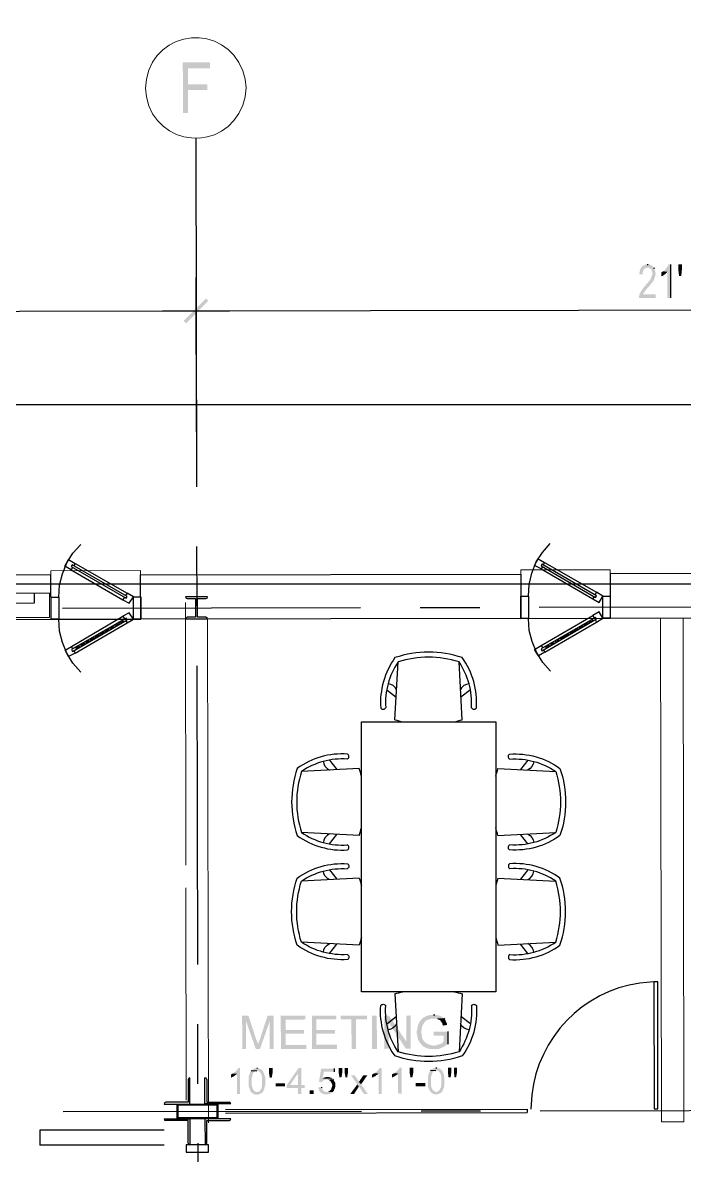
# Model space of a CAD drawing. Header units: inches. Extents: x 6322 to 85903, y -36042 to 7673.
# Drawn here: x 62268.9 to 62446.2, y 5836.6 to 6139.9 of the extents above; entities that cross this region are included whole.
import ezdxf

# ---------------------------------------------------------------- set-up
doc = ezdxf.new("R2010")
doc.units = ezdxf.units.IN
doc.header["$LTSCALE"] = 10
doc.linetypes.add('Amconstr', pattern=[9999, 9999, 0])
for name, color, linetype in [('FOOTPATH', 1, 'Continuous'), ('Plot Boundary', 1, 'Continuous'), ('WALL', 4, 'Continuous')]:
    doc.layers.add(name, color=color, linetype=linetype)

# ---------------------------------------------------------------- blocks, each defined once
blk = doc.blocks.new('SILLA')
for p, q in [((478.6214, 333.3089), (478.6403, 333.653)), ((479.0214, 333.3089), (479.0026, 333.653)), ((478.572, 333.4867), (478.6288, 333.4427)), ((479.0708, 333.4867), (479.0141, 333.4427))]:
    blk.add_line(p, q)
for centre, radius, start, end in [((478.8214, 333.0868), 0.6245, 71.32046, 108.67954), ((478.995, 333.4103), 0.4598, 144.33433, 183.97151), ((478.995, 333.4103), 0.4298, 145.61871, 183.97151), ((478.8214, 333.0868), 0.5945, 72.25755, 107.74245), ((478.6479, 333.4103), 0.4298, 356.02849, 34.38129), ((478.6479, 333.4103), 0.4598, 356.02849, 35.66567), ((478.5782, 333.4652), 0.0569, 21.40042, 88.20713), ((479.0647, 333.4652), 0.0569, 91.79287, 158.59958), ((478.5506, 333.3883), 0.0174, 214.45264, 333.49038), ((479.0922, 333.3883), 0.0174, 206.50962, 325.54736), ((478.8214, 333.9486), 0.6702, 252.63834, 256.82101), ((478.8214, 333.9486), 0.6702, 283.17899, 287.36166)]:
    blk.add_arc(centre, radius, start, end)
blk = doc.blocks.new('pdf plan')
at = {"true_color": 0x000007}
for points in [[(432.598, 466.675), (431.175, 466.675), (431.175, 464.028), (431.44, 464.028), (431.44, 465.236), (432.449, 465.236), (432.449, 465.533), (431.44, 465.533), (431.44, 466.36), (432.598, 466.36)], [(455.753, 455.924), (455.406, 455.924), (455.472, 455.924), (455.505, 455.891), (455.505, 455.891), (455.525, 455.881), (455.542, 455.872), (455.557, 455.864), (455.57, 455.856), (455.582, 455.849), (455.592, 455.843), (455.6, 455.837), (455.607, 455.831), (455.613, 455.825), (455.618, 455.819), (455.622, 455.812), (455.625, 455.806), (455.628, 455.799), (455.631, 455.791), (455.633, 455.783), (455.635, 455.774), (455.638, 455.764), (455.64, 455.753), (455.643, 455.741), (455.647, 455.728), (455.651, 455.713), (455.657, 455.697), (455.663, 455.679), (455.671, 455.659), (455.671, 455.659), (455.671, 455.576), (455.654, 455.527), (455.654, 455.494), (455.621, 455.444), (455.605, 455.411), (455.588, 455.345), (455.588, 455.328), (455.555, 455.295), (455.538, 455.279), (455.522, 455.246), (455.505, 455.212), (455.456, 455.179), (455.439, 455.13), (455.406, 455.113), (455.323, 455.031), (455.307, 454.981), (455.257, 454.948), (455.241, 454.898), (455.208, 454.882), (455.175, 454.832), (455.158, 454.815), (455.141, 454.766), (455.125, 454.749), (455.092, 454.716), (455.075, 454.683), (455.059, 454.65), (455.026, 454.6), (455.009, 454.567), (454.993, 454.518), (454.993, 454.468), (454.976, 454.435), (454.976, 454.336), (455.836, 454.336), (455.836, 454.534), (455.175, 454.534), (455.208, 454.584), (455.224, 454.617), (455.257, 454.65), (455.257, 454.667), (455.257, 454.667), (455.265, 454.675), (455.273, 454.683), (455.281, 454.692), (455.289, 454.701), (455.297, 454.71), (455.304, 454.719), (455.312, 454.728), (455.319, 454.737), (455.326, 454.746), (455.334, 454.756), (455.341, 454.765), (455.348, 454.774), (455.355, 454.783), (455.363, 454.793), (455.37, 454.802), (455.377, 454.811), (455.385, 454.82), (455.392, 454.829), (455.4, 454.838), (455.407, 454.847), (455.415, 454.856), (455.423, 454.865), (455.431, 454.873), (455.439, 454.882), (455.439, 454.882), (455.456, 454.882), (455.472, 454.915), (455.522, 454.964), (455.538, 454.997), (455.588, 455.047), (455.605, 455.064), (455.621, 455.113), (455.654, 455.13), (455.671, 455.146), (455.687, 455.179), (455.687, 455.196), (455.737, 455.246), (455.77, 455.328), (455.77, 455.361), (455.77, 455.361), (455.778, 455.378), (455.786, 455.395), (455.793, 455.412), (455.8, 455.43), (455.806, 455.448), (455.812, 455.466), (455.817, 455.484), (455.822, 455.502), (455.826, 455.521), (455.829, 455.539), (455.832, 455.558), (455.834, 455.576), (455.835, 455.595), (455.836, 455.614), (455.835, 455.632), (455.834, 455.65), (455.831, 455.669), (455.828, 455.687), (455.824, 455.705), (455.819, 455.723), (455.812, 455.74), (455.805, 455.758), (455.796, 455.775), (455.786, 455.791), (455.786, 455.791), (455.786, 455.824), (455.77, 455.874)], [(455.406, 456.089), (455.307, 456.089), (455.257, 456.056), (455.241, 456.039), (455.208, 456.039), (455.175, 456.023), (455.141, 455.973), (455.125, 455.957), (455.092, 455.94), (455.092, 455.94), (455.086, 455.93), (455.08, 455.92), (455.074, 455.909), (455.068, 455.899), (455.063, 455.888), (455.058, 455.878), (455.053, 455.867), (455.048, 455.857), (455.044, 455.846), (455.04, 455.836), (455.036, 455.825), (455.032, 455.814), (455.028, 455.803), (455.025, 455.792), (455.022, 455.781), (455.02, 455.77), (455.017, 455.759), (455.015, 455.747), (455.013, 455.736), (455.012, 455.724), (455.011, 455.712), (455.01, 455.7), (455.009, 455.688), (455.009, 455.676), (455.009, 455.676), (454.993, 455.642), (454.993, 455.576), (455.158, 455.56), (455.158, 455.659), (455.175, 455.709), (455.175, 455.742), (455.208, 455.791), (455.241, 455.824), (455.257, 455.874), (455.307, 455.891), (455.356, 455.891), (455.373, 455.924), (455.753, 455.924), (455.704, 455.957), (455.687, 455.973), (455.671, 456.006), (455.654, 456.023), (455.555, 456.056), (455.538, 456.089), (455.456, 456.089)], [(456.217, 455.725), (456.2, 455.709), (456.15, 455.676), (456.134, 455.642), (456.134, 455.444), (456.15, 455.477), (456.2, 455.477), (456.217, 455.494), (456.266, 455.527), (456.299, 455.56), (456.349, 455.576), (456.365, 455.626), (456.415, 455.642), (456.432, 455.676), (456.448, 455.709)], [(456.613, 456.089), (456.514, 456.089), (456.498, 456.039), (456.498, 456.039), (456.489, 456.027), (456.481, 456.014), (456.472, 456.002), (456.463, 455.989), (456.454, 455.976), (456.445, 455.963), (456.436, 455.95), (456.427, 455.937), (456.417, 455.923), (456.408, 455.91), (456.398, 455.897), (456.388, 455.884), (456.378, 455.872), (456.368, 455.859), (456.358, 455.846), (456.348, 455.834), (456.338, 455.821), (456.328, 455.809), (456.318, 455.797), (456.307, 455.786), (456.297, 455.774), (456.287, 455.763), (456.276, 455.752), (456.266, 455.742), (456.266, 455.742), (456.217, 455.725), (456.448, 455.709), (456.448, 454.336), (456.613, 454.336)], [(457.06, 455.477), (457.027, 455.791), (457.027, 456.089), (457.209, 456.089), (457.209, 455.791), (457.176, 455.477)], [(431.192, 453.178), (431.324, 453.062), (432.366, 454.352)], [(432.366, 454.352), (431.324, 453.062), (431.192, 453.178)], [(431.324, 453.062), (432.366, 454.352), (432.482, 454.22)], [(432.482, 454.22), (432.366, 454.352), (431.324, 453.062)], [(434.516, 416.923), (434.185, 416.923), (434.185, 415.186), (434.384, 415.186), (434.384, 416.658)], [(434.516, 416.923), (434.384, 416.658), (434.897, 415.186), (435.012, 415.434), (435.012, 415.484), (434.979, 415.517), (434.963, 415.583), (434.946, 415.633), (434.913, 415.699)], [(435.823, 416.923), (435.509, 416.923), (435.095, 415.649), (435.062, 415.599), (435.045, 415.55), (435.029, 415.5), (435.029, 415.451), (435.012, 415.434), (434.897, 415.186), (435.112, 415.186), (435.624, 416.641)], [(435.823, 416.923), (435.624, 416.641), (435.624, 415.186), (435.823, 415.186)], [(437.477, 416.923), (436.203, 416.923), (436.203, 415.186), (437.526, 415.186), (437.526, 415.401), (436.451, 415.401), (436.451, 415.98), (437.411, 415.98), (437.411, 416.178), (436.451, 416.178), (436.451, 416.724), (437.477, 416.724)], [(439.098, 416.923), (437.824, 416.923), (437.824, 415.186), (439.131, 415.186), (439.131, 415.401), (438.056, 415.401), (438.056, 415.98), (439.032, 415.98), (439.032, 416.178), (438.056, 416.178), (438.056, 416.724), (439.098, 416.724)], [(440.702, 416.923), (439.329, 416.923), (439.329, 416.724), (439.892, 416.724), (439.892, 415.186), (440.123, 415.186), (440.123, 416.724), (440.702, 416.724)], [(440.967, 415.186), (441.215, 415.186), (441.215, 416.923), (440.967, 416.923)], [(441.843, 416.923), (441.612, 416.923), (441.612, 415.186), (441.827, 415.186), (441.827, 416.559)], [(441.843, 416.923), (441.827, 416.559), (442.737, 415.186), (442.753, 415.566)], [(442.985, 416.923), (442.753, 416.923), (442.753, 415.566), (442.737, 415.186), (442.985, 415.186)], [(444.175, 416.956), (444.093, 416.956), (444.027, 416.939), (443.977, 416.939), (443.944, 416.923), (443.894, 416.923), (443.861, 416.89), (443.812, 416.89), (443.729, 416.856), (443.712, 416.84), (443.613, 416.79), (443.613, 416.79), (443.601, 416.778), (443.589, 416.765), (443.577, 416.752), (443.565, 416.739), (443.553, 416.726), (443.542, 416.713), (443.531, 416.699), (443.519, 416.685), (443.508, 416.671), (443.498, 416.656), (443.487, 416.642), (443.477, 416.627), (443.466, 416.612), (443.456, 416.596), (443.446, 416.581), (443.437, 416.565), (443.427, 416.549), (443.418, 416.532), (443.409, 416.515), (443.399, 416.498), (443.391, 416.481), (443.382, 416.463), (443.373, 416.445), (443.365, 416.426), (443.365, 416.426), (443.365, 416.393), (443.348, 416.327), (443.332, 416.278), (443.332, 416.195), (443.299, 416.129), (443.299, 415.947), (443.332, 415.897), (443.332, 415.798), (443.348, 415.748), (443.365, 415.715), (443.365, 415.666), (443.382, 415.633), (443.415, 415.583), (443.431, 415.566), (443.448, 415.517), (443.481, 415.484), (443.514, 415.434), (443.53, 415.417), (443.58, 415.368), (443.597, 415.351), (444.192, 415.351), (444.126, 415.351), (444.093, 415.368), (444.093, 415.368), (444.068, 415.37), (444.044, 415.374), (444.019, 415.379), (443.995, 415.384), (443.971, 415.391), (443.948, 415.398), (443.925, 415.406), (443.902, 415.416), (443.88, 415.426), (443.858, 415.437), (443.837, 415.448), (443.816, 415.461), (443.795, 415.474), (443.775, 415.488), (443.756, 415.503), (443.737, 415.519), (443.719, 415.535), (443.702, 415.552), (443.685, 415.569), (443.669, 415.587), (443.654, 415.606), (443.64, 415.625), (443.626, 415.645), (443.613, 415.666), (443.613, 415.666), (443.613, 415.699), (443.597, 415.715), (443.58, 415.748), (443.58, 415.798), (443.564, 415.864), (443.564, 415.947), (443.53, 416.013), (443.53, 416.046), (443.53, 416.046), (443.531, 416.067), (443.531, 416.085), (443.532, 416.1), (443.533, 416.113), (443.534, 416.123), (443.536, 416.131), (443.537, 416.138), (443.539, 416.143), (443.541, 416.147), (443.543, 416.15), (443.545, 416.153), (443.547, 416.156), (443.549, 416.158), (443.551, 416.161), (443.553, 416.165), (443.555, 416.17), (443.557, 416.176), (443.558, 416.183), (443.56, 416.193), (443.561, 416.204), (443.562, 416.218), (443.563, 416.235), (443.563, 416.255), (443.564, 416.278), (443.564, 416.278), (443.597, 416.36), (443.597, 416.41), (443.613, 416.41), (443.646, 416.476), (443.663, 416.493), (443.679, 416.542), (443.745, 416.608), (443.762, 416.641), (443.944, 416.724), (443.977, 416.724), (444.027, 416.757), (444.175, 416.757), (444.721, 416.774), (444.705, 416.79), (444.655, 416.807), (444.622, 416.856), (444.539, 416.89), (444.506, 416.89), (444.473, 416.923), (444.424, 416.923), (444.391, 416.939), (444.324, 416.939), (444.275, 416.956), (444.242, 416.956)], [(444.721, 416.774), (444.175, 416.757), (444.341, 416.757), (444.424, 416.708), (444.49, 416.691), (444.539, 416.658), (444.556, 416.625), (444.589, 416.575), (444.589, 416.559), (444.639, 416.509), (444.639, 416.476), (444.655, 416.426), (444.672, 416.393), (444.887, 416.426), (444.887, 416.476), (444.887, 416.476), (444.883, 416.484), (444.878, 416.493), (444.874, 416.501), (444.87, 416.509), (444.866, 416.518), (444.862, 416.526), (444.858, 416.534), (444.854, 416.543), (444.849, 416.551), (444.845, 416.56), (444.841, 416.569), (444.837, 416.577), (444.833, 416.586), (444.829, 416.595), (444.825, 416.604), (444.821, 416.613), (444.816, 416.623), (444.812, 416.632), (444.808, 416.641), (444.804, 416.651), (444.8, 416.661), (444.796, 416.671), (444.792, 416.681), (444.787, 416.691), (444.787, 416.691), (444.771, 416.724)], [(444.92, 416.079), (444.175, 416.079), (444.175, 415.864), (444.705, 415.864), (444.705, 415.55), (444.672, 415.55), (444.655, 415.517), (444.622, 415.484), (444.572, 415.451), (444.539, 415.434), (444.473, 415.417), (444.424, 415.401), (444.391, 415.401), (444.324, 415.368), (444.275, 415.368), (444.242, 415.351), (443.597, 415.351), (443.646, 415.302), (443.679, 415.285), (443.679, 415.285), (443.702, 415.273), (443.724, 415.262), (443.745, 415.251), (443.767, 415.241), (443.788, 415.232), (443.808, 415.223), (443.829, 415.215), (443.849, 415.207), (443.869, 415.201), (443.889, 415.194), (443.909, 415.189), (443.929, 415.184), (443.95, 415.18), (443.97, 415.176), (443.991, 415.173), (444.011, 415.17), (444.032, 415.168), (444.054, 415.167), (444.076, 415.166), (444.098, 415.165), (444.12, 415.166), (444.144, 415.166), (444.168, 415.168), (444.192, 415.169), (444.192, 415.169), (444.275, 415.169), (444.275, 415.169), (444.296, 415.166), (444.318, 415.164), (444.341, 415.164), (444.365, 415.166), (444.389, 415.168), (444.414, 415.172), (444.439, 415.178), (444.464, 415.184), (444.49, 415.191), (444.515, 415.2), (444.541, 415.209), (444.566, 415.219), (444.591, 415.23), (444.616, 415.241), (444.641, 415.253), (444.664, 415.265), (444.687, 415.278), (444.71, 415.29), (444.731, 415.303), (444.751, 415.316), (444.771, 415.329), (444.789, 415.342), (444.805, 415.355), (444.821, 415.368), (444.821, 415.368), (444.92, 415.417)], [(433.689, 413.912), (433.656, 413.896), (433.607, 413.863), (433.59, 413.846), (433.59, 413.681), (433.607, 413.697), (433.689, 413.747), (433.706, 413.747), (433.755, 413.764), (433.755, 413.78), (433.805, 413.813), (433.822, 413.83), (433.855, 413.846), (433.888, 413.863), (433.904, 413.896)], [(434.07, 414.194), (433.97, 414.194), (433.954, 414.144), (433.921, 414.127), (433.904, 414.111), (433.888, 414.061), (433.855, 414.045), (433.822, 413.995), (433.805, 413.995), (433.772, 413.979), (433.755, 413.962), (433.706, 413.929), (433.689, 413.912), (433.904, 413.896), (433.904, 412.837), (434.07, 412.837)], [(434.649, 414.061), (434.615, 414.012), (434.599, 413.995), (434.582, 413.962), (434.582, 413.912), (434.566, 413.896), (434.566, 413.863), (434.533, 413.846), (434.533, 413.78), (434.516, 413.747), (434.516, 413.747), (434.516, 413.739), (434.516, 413.73), (434.516, 413.722), (434.516, 413.714), (434.516, 413.706), (434.516, 413.697), (434.516, 413.689), (434.516, 413.681), (434.516, 413.673), (434.516, 413.664), (434.516, 413.656), (434.516, 413.648), (434.516, 413.639), (434.516, 413.631), (434.516, 413.623), (434.516, 413.615), (434.516, 413.606), (434.516, 413.598), (434.516, 413.59), (434.516, 413.582), (434.516, 413.573), (434.516, 413.565), (434.516, 413.557), (434.516, 413.548), (434.516, 413.548), (434.516, 413.383), (434.516, 413.383), (434.514, 413.362), (434.513, 413.343), (434.512, 413.326), (434.512, 413.311), (434.512, 413.298), (434.512, 413.287), (434.512, 413.277), (434.513, 413.269), (434.514, 413.261), (434.515, 413.255), (434.517, 413.249), (434.518, 413.245), (434.52, 413.24), (434.521, 413.236), (434.523, 413.232), (434.525, 413.227), (434.526, 413.223), (434.528, 413.218), (434.529, 413.212), (434.53, 413.206), (434.531, 413.198), (434.532, 413.19), (434.533, 413.18), (434.533, 413.168), (434.533, 413.168), (434.566, 413.152), (434.566, 413.102), (434.582, 413.085), (434.582, 413.052), (434.599, 413.019), (434.599, 413.003), (434.649, 412.953), (434.682, 412.92), (434.715, 412.87), (434.731, 412.87), (434.764, 412.854), (434.764, 412.854), (434.771, 412.85), (434.777, 412.846), (434.784, 412.842), (434.79, 412.839), (434.797, 412.835), (434.804, 412.832), (434.812, 412.829), (434.819, 412.826), (434.826, 412.824), (434.834, 412.821), (434.841, 412.819), (434.849, 412.817), (434.857, 412.815), (434.865, 412.813), (434.873, 412.811), (434.881, 412.81), (434.889, 412.808), (434.897, 412.807), (434.905, 412.806), (434.913, 412.806), (434.921, 412.805), (434.93, 412.805), (434.938, 412.804), (434.946, 412.804), (434.946, 412.804), (435.029, 412.804), (435.062, 412.837), (435.112, 412.837), (435.128, 412.854), (435.178, 412.87), (435.194, 412.903), (435.244, 412.92), (435.26, 412.937), (434.946, 412.937), (434.897, 412.953), (434.88, 412.953), (434.83, 412.986), (434.814, 413.003), (434.797, 413.019), (434.748, 413.069), (434.748, 413.085), (434.731, 413.102), (434.731, 413.135), (434.715, 413.152), (434.715, 413.152), (434.714, 413.169), (434.714, 413.184), (434.713, 413.196), (434.711, 413.207), (434.709, 413.215), (434.707, 413.223), (434.705, 413.229), (434.702, 413.234), (434.7, 413.239), (434.697, 413.243), (434.695, 413.247), (434.692, 413.251), (434.689, 413.255), (434.687, 413.26), (434.685, 413.266), (434.683, 413.273), (434.681, 413.281), (434.68, 413.291), (434.679, 413.303), (434.678, 413.317), (434.678, 413.333), (434.679, 413.352), (434.68, 413.374), (434.682, 413.4), (434.682, 413.4), (434.682, 413.582), (434.682, 413.582), (434.682, 413.612), (434.682, 413.638), (434.683, 413.66), (434.684, 413.678), (434.685, 413.693), (434.687, 413.704), (434.688, 413.713), (434.69, 413.719), (434.692, 413.724), (434.694, 413.727), (434.696, 413.729), (434.698, 413.73), (434.7, 413.731), (434.702, 413.732), (434.704, 413.734), (434.706, 413.736), (434.708, 413.739), (434.71, 413.744), (434.711, 413.751), (434.712, 413.761), (434.713, 413.773), (434.714, 413.788), (434.715, 413.807), (434.715, 413.83), (434.715, 413.83), (434.731, 413.846), (434.731, 413.896), (434.748, 413.912), (434.748, 413.929), (434.764, 413.962), (434.797, 413.979), (434.814, 413.995), (434.83, 414.012), (434.88, 414.045), (434.946, 414.045)], [(434.946, 414.194), (434.88, 414.194), (434.83, 414.16), (434.797, 414.16), (434.764, 414.144), (434.731, 414.127), (434.715, 414.111), (434.665, 414.078), (434.649, 414.061), (434.946, 414.045), (435.029, 414.045), (435.062, 414.012), (435.095, 413.995), (435.112, 413.979), (435.145, 413.929), (435.145, 413.912), (435.178, 413.896), (435.178, 413.863), (435.194, 413.846), (435.194, 413.764), (435.211, 413.747), (435.211, 413.548), (435.211, 413.548), (435.211, 413.538), (435.211, 413.528), (435.211, 413.517), (435.211, 413.507), (435.211, 413.497), (435.211, 413.486), (435.211, 413.476), (435.211, 413.466), (435.211, 413.455), (435.211, 413.445), (435.211, 413.435), (435.211, 413.424), (435.211, 413.414), (435.211, 413.404), (435.211, 413.393), (435.211, 413.383), (435.211, 413.373), (435.211, 413.362), (435.211, 413.352), (435.211, 413.342), (435.211, 413.331), (435.211, 413.321), (435.211, 413.311), (435.211, 413.3), (435.211, 413.3), (435.211, 413.251), (435.194, 413.218), (435.194, 413.218), (435.194, 413.204), (435.194, 413.193), (435.194, 413.183), (435.194, 413.174), (435.194, 413.168), (435.194, 413.162), (435.193, 413.157), (435.192, 413.153), (435.192, 413.15), (435.191, 413.148), (435.19, 413.145), (435.188, 413.143), (435.186, 413.141), (435.184, 413.139), (435.182, 413.136), (435.18, 413.133), (435.177, 413.129), (435.173, 413.125), (435.17, 413.119), (435.166, 413.112), (435.161, 413.104), (435.156, 413.094), (435.151, 413.082), (435.145, 413.069), (435.145, 413.069), (435.128, 413.052), (435.112, 413.019), (435.095, 412.986), (435.045, 412.986), (435.029, 412.953), (434.979, 412.937), (434.946, 412.937), (435.26, 412.937), (435.277, 412.986), (435.294, 413.003), (435.294, 413.052), (435.327, 413.085), (435.343, 413.102), (435.343, 413.152), (435.36, 413.185), (435.36, 413.251), (435.393, 413.3), (435.393, 413.3), (435.393, 413.311), (435.393, 413.321), (435.393, 413.332), (435.393, 413.343), (435.393, 413.354), (435.393, 413.365), (435.393, 413.377), (435.393, 413.388), (435.393, 413.4), (435.393, 413.411), (435.393, 413.423), (435.393, 413.435), (435.393, 413.447), (435.393, 413.459), (435.393, 413.471), (435.393, 413.483), (435.393, 413.495), (435.393, 413.507), (435.393, 413.52), (435.393, 413.532), (435.393, 413.544), (435.393, 413.557), (435.393, 413.569), (435.393, 413.582), (435.393, 413.582), (435.393, 413.714), (435.36, 413.764), (435.36, 413.813), (435.343, 413.846), (435.343, 413.896), (435.327, 413.912), (435.294, 413.962), (435.294, 413.995), (435.294, 413.995), (435.28, 414.012), (435.269, 414.027), (435.259, 414.04), (435.25, 414.051), (435.243, 414.06), (435.237, 414.067), (435.232, 414.073), (435.228, 414.078), (435.224, 414.082), (435.221, 414.085), (435.218, 414.088), (435.215, 414.09), (435.212, 414.092), (435.208, 414.094), (435.204, 414.096), (435.199, 414.099), (435.193, 414.103), (435.187, 414.107), (435.178, 414.112), (435.169, 414.118), (435.157, 414.126), (435.144, 414.136), (435.129, 414.147), (435.112, 414.16), (435.112, 414.16), (435.062, 414.16), (435.029, 414.194), (434.979, 414.194)], [(435.624, 413.697), (435.575, 413.962), (435.575, 414.194), (435.773, 414.194), (435.773, 413.962), (435.724, 413.697)], [(437.262, 414.194), (437.13, 414.194), (436.501, 413.3), (436.501, 413.152), (437.096, 413.152), (437.096, 412.837), (437.262, 412.837), (437.262, 413.152), (437.444, 413.152), (437.444, 413.3), (436.683, 413.3), (437.096, 413.912)], [(437.262, 414.194), (437.096, 413.912), (437.096, 413.3), (436.683, 413.3), (437.262, 413.3)], [(438.982, 414.16), (438.304, 414.16), (438.188, 413.466), (438.32, 413.449), (438.353, 413.466), (438.353, 413.466), (438.36, 413.476), (438.367, 413.485), (438.374, 413.495), (438.381, 413.503), (438.389, 413.511), (438.397, 413.519), (438.405, 413.526), (438.413, 413.533), (438.422, 413.539), (438.432, 413.545), (438.441, 413.55), (438.451, 413.555), (438.461, 413.559), (438.471, 413.563), (438.481, 413.567), (438.492, 413.57), (438.503, 413.573), (438.514, 413.575), (438.525, 413.577), (438.537, 413.579), (438.549, 413.58), (438.561, 413.581), (438.573, 413.581), (438.585, 413.582), (438.585, 413.582), (438.916, 413.598), (438.899, 413.631), (438.37, 413.631), (438.453, 413.995), (438.982, 413.995)], [(438.618, 413.714), (438.535, 413.714), (438.519, 413.697), (438.469, 413.697), (438.436, 413.681), (438.42, 413.664), (438.37, 413.631), (438.899, 413.631), (438.883, 413.664), (438.833, 413.681), (438.817, 413.681), (438.734, 413.714), (438.668, 413.714)], [(439.412, 414.194), (439.214, 414.194), (439.214, 413.962), (439.263, 413.697), (439.362, 413.697), (439.412, 413.962)], [(439.71, 414.194), (439.528, 414.194), (439.528, 413.962), (439.577, 413.697), (439.66, 413.697), (439.71, 413.962)], [(440.057, 413.813), (439.859, 413.813), (440.189, 413.333), (440.272, 413.218), (440.338, 413.135), (440.537, 412.837), (440.735, 412.837), (440.388, 413.333), (440.272, 413.466), (440.272, 413.482), (440.256, 413.515), (440.239, 413.548), (440.206, 413.582)], [(440.719, 413.813), (440.504, 413.813), (440.355, 413.582), (440.338, 413.582), (440.322, 413.532), (440.305, 413.515), (440.272, 413.466), (440.388, 413.333)], [(441.083, 413.912), (441.033, 413.896), (441, 413.863), (440.967, 413.846), (440.967, 413.681), (441, 413.697), (441.033, 413.714), (441.083, 413.747), (441.099, 413.747), (441.149, 413.764), (441.149, 413.78), (441.182, 413.813), (441.215, 413.83), (441.248, 413.846), (441.264, 413.863), (441.298, 413.896)], [(441.463, 414.194), (441.364, 414.194), (441.331, 414.144), (441.314, 414.127), (441.298, 414.111), (441.264, 414.061), (441.248, 414.045), (441.215, 413.995), (441.182, 413.995), (441.165, 413.979), (441.149, 413.962), (441.099, 413.929), (441.083, 413.912), (441.298, 413.896), (441.298, 412.837), (441.463, 412.837)], [(442.125, 413.912), (442.075, 413.896), (442.025, 413.863), (442.009, 413.846), (442.009, 413.681), (442.025, 413.697), (442.125, 413.747), (442.141, 413.747), (442.174, 413.764), (442.174, 413.78), (442.224, 413.813), (442.24, 413.83), (442.29, 413.846), (442.306, 413.863), (442.323, 413.896)], [(442.505, 414.194), (442.389, 414.194), (442.373, 414.144), (442.356, 414.127), (442.323, 414.111), (442.306, 414.061), (442.29, 414.045), (442.24, 413.995), (442.224, 413.995), (442.207, 413.979), (442.174, 413.962), (442.141, 413.929), (442.125, 413.912), (442.323, 413.896), (442.323, 412.837), (442.505, 412.837)], [(442.968, 413.697), (442.918, 413.962), (442.918, 414.194), (443.117, 414.194), (443.117, 413.962), (443.067, 413.697)], [(444.01, 414.061), (443.977, 414.012), (443.96, 413.995), (443.944, 413.962), (443.944, 413.912), (443.911, 413.896), (443.911, 413.863), (443.894, 413.846), (443.894, 413.78), (443.878, 413.747), (443.878, 413.747), (443.878, 413.739), (443.878, 413.73), (443.878, 413.722), (443.878, 413.714), (443.878, 413.706), (443.878, 413.697), (443.878, 413.689), (443.878, 413.681), (443.878, 413.673), (443.878, 413.664), (443.878, 413.656), (443.878, 413.648), (443.878, 413.639), (443.878, 413.631), (443.878, 413.623), (443.878, 413.615), (443.878, 413.606), (443.878, 413.598), (443.878, 413.59), (443.878, 413.582), (443.878, 413.573), (443.878, 413.565), (443.878, 413.557), (443.878, 413.548), (443.878, 413.548), (443.878, 413.383), (443.878, 413.383), (443.876, 413.362), (443.875, 413.343), (443.874, 413.326), (443.873, 413.311), (443.873, 413.298), (443.873, 413.287), (443.874, 413.277), (443.875, 413.269), (443.876, 413.261), (443.877, 413.255), (443.878, 413.249), (443.88, 413.245), (443.881, 413.24), (443.883, 413.236), (443.885, 413.232), (443.886, 413.227), (443.888, 413.223), (443.889, 413.218), (443.891, 413.212), (443.892, 413.206), (443.893, 413.198), (443.894, 413.19), (443.894, 413.18), (443.894, 413.168), (443.894, 413.168), (443.911, 413.152), (443.911, 413.102), (443.944, 413.085), (443.944, 413.052), (443.96, 413.019), (443.96, 413.003), (443.977, 412.986), (444.01, 412.953), (444.027, 412.937), (444.043, 412.92), (444.06, 412.87), (444.093, 412.87), (444.126, 412.854), (444.126, 412.854), (444.132, 412.85), (444.139, 412.846), (444.145, 412.842), (444.152, 412.839), (444.159, 412.835), (444.166, 412.832), (444.173, 412.829), (444.18, 412.826), (444.187, 412.824), (444.194, 412.821), (444.201, 412.819), (444.209, 412.817), (444.216, 412.815), (444.223, 412.813), (444.23, 412.811), (444.237, 412.81), (444.244, 412.808), (444.251, 412.807), (444.258, 412.806), (444.265, 412.806), (444.272, 412.805), (444.279, 412.805), (444.285, 412.804), (444.291, 412.804), (444.291, 412.804), (444.391, 412.804), (444.424, 412.837), (444.473, 412.837), (444.49, 412.854), (444.539, 412.87), (444.556, 412.903), (444.589, 412.92), (444.622, 412.937), (444.291, 412.937), (444.258, 412.953), (444.242, 412.953), (444.192, 412.986), (444.175, 413.003), (444.142, 413.019), (444.109, 413.069), (444.109, 413.085), (444.093, 413.102), (444.093, 413.135), (444.06, 413.152), (444.06, 413.152), (444.061, 413.169), (444.063, 413.184), (444.063, 413.196), (444.063, 413.207), (444.063, 413.215), (444.062, 413.223), (444.061, 413.229), (444.059, 413.234), (444.057, 413.239), (444.056, 413.243), (444.054, 413.247), (444.051, 413.251), (444.049, 413.255), (444.047, 413.26), (444.045, 413.266), (444.044, 413.273), (444.042, 413.281), (444.041, 413.291), (444.04, 413.303), (444.04, 413.317), (444.04, 413.333), (444.04, 413.352), (444.041, 413.374), (444.043, 413.4), (444.043, 413.4), (444.043, 413.582), (444.043, 413.582), (444.041, 413.612), (444.04, 413.638), (444.04, 413.66), (444.04, 413.678), (444.04, 413.693), (444.041, 413.704), (444.042, 413.713), (444.044, 413.719), (444.045, 413.724), (444.047, 413.727), (444.049, 413.729), (444.051, 413.73), (444.054, 413.731), (444.056, 413.732), (444.057, 413.734), (444.059, 413.736), (444.061, 413.739), (444.062, 413.744), (444.063, 413.751), (444.063, 413.761), (444.063, 413.773), (444.063, 413.788), (444.061, 413.807), (444.06, 413.83), (444.06, 413.83), (444.093, 413.846), (444.093, 413.896), (444.109, 413.912), (444.109, 413.929), (444.126, 413.962), (444.142, 413.979), (444.175, 413.995), (444.192, 414.012), (444.242, 414.045), (444.291, 414.045)], [(444.291, 414.194), (444.242, 414.194), (444.192, 414.16), (444.142, 414.16), (444.126, 414.144), (444.093, 414.127), (444.06, 414.111), (444.027, 414.078), (444.01, 414.061), (444.291, 414.045), (444.391, 414.045), (444.424, 414.012), (444.44, 413.995), (444.473, 413.979), (444.506, 413.929), (444.506, 413.912), (444.539, 413.896), (444.539, 413.863), (444.556, 413.846), (444.556, 413.764), (444.572, 413.747), (444.572, 413.548), (444.572, 413.548), (444.572, 413.538), (444.572, 413.528), (444.572, 413.517), (444.572, 413.507), (444.572, 413.497), (444.572, 413.486), (444.572, 413.476), (444.572, 413.466), (444.572, 413.455), (444.572, 413.445), (444.572, 413.435), (444.572, 413.424), (444.572, 413.414), (444.572, 413.404), (444.572, 413.393), (444.572, 413.383), (444.572, 413.373), (444.572, 413.362), (444.572, 413.352), (444.572, 413.342), (444.572, 413.331), (444.572, 413.321), (444.572, 413.311), (444.572, 413.3), (444.572, 413.3), (444.572, 413.251), (444.556, 413.218), (444.556, 413.218), (444.556, 413.204), (444.556, 413.193), (444.555, 413.183), (444.555, 413.174), (444.554, 413.168), (444.553, 413.162), (444.552, 413.157), (444.55, 413.153), (444.549, 413.15), (444.547, 413.148), (444.545, 413.145), (444.544, 413.143), (444.541, 413.141), (444.539, 413.139), (444.537, 413.136), (444.534, 413.133), (444.531, 413.129), (444.528, 413.125), (444.525, 413.119), (444.521, 413.112), (444.518, 413.104), (444.514, 413.094), (444.51, 413.082), (444.506, 413.069), (444.506, 413.069), (444.49, 413.052), (444.473, 413.019), (444.44, 412.986), (444.407, 412.986), (444.391, 412.953), (444.341, 412.937), (444.291, 412.937), (444.622, 412.937), (444.639, 412.986), (444.655, 413.003), (444.655, 413.052), (444.672, 413.085), (444.705, 413.102), (444.705, 413.152), (444.721, 413.185), (444.721, 413.251), (444.738, 413.3), (444.738, 413.3), (444.738, 413.311), (444.738, 413.321), (444.738, 413.332), (444.738, 413.343), (444.738, 413.354), (444.738, 413.365), (444.738, 413.377), (444.738, 413.388), (444.738, 413.4), (444.738, 413.411), (444.738, 413.423), (444.738, 413.435), (444.738, 413.447), (444.738, 413.459), (444.738, 413.471), (444.738, 413.483), (444.738, 413.495), (444.738, 413.507), (444.738, 413.52), (444.738, 413.532), (444.738, 413.544), (444.738, 413.557), (444.738, 413.569), (444.738, 413.582), (444.738, 413.582), (444.738, 413.714), (444.721, 413.764), (444.721, 413.813), (444.705, 413.846), (444.705, 413.896), (444.672, 413.912), (444.655, 413.962), (444.655, 413.995), (444.655, 413.995), (444.642, 414.012), (444.63, 414.027), (444.62, 414.04), (444.612, 414.051), (444.605, 414.06), (444.599, 414.067), (444.594, 414.073), (444.59, 414.078), (444.586, 414.082), (444.583, 414.085), (444.58, 414.088), (444.577, 414.09), (444.573, 414.092), (444.57, 414.094), (444.566, 414.096), (444.561, 414.099), (444.555, 414.103), (444.548, 414.107), (444.54, 414.112), (444.53, 414.118), (444.519, 414.126), (444.506, 414.136), (444.491, 414.147), (444.473, 414.16), (444.473, 414.16), (444.424, 414.16), (444.391, 414.194), (444.341, 414.194)], [(445.102, 414.194), (444.92, 414.194), (444.92, 413.962), (444.953, 413.697), (445.069, 413.697), (445.102, 413.962)], [(445.399, 414.194), (445.234, 414.194), (445.234, 413.962), (445.267, 413.697), (445.35, 413.697), (445.399, 413.962)], [(435.922, 413.234), (436.418, 413.234), (436.418, 413.4), (435.922, 413.4)], [(438.32, 413.185), (438.155, 413.185), (438.155, 413.168), (438.155, 413.168), (438.165, 413.122), (438.178, 413.079), (438.194, 413.04), (438.212, 413.004), (438.234, 412.971), (438.257, 412.941), (438.283, 412.914), (438.311, 412.891), (438.341, 412.87), (438.373, 412.853), (438.406, 412.838), (438.44, 412.827), (438.476, 412.819), (438.513, 412.813), (438.55, 412.811), (438.589, 412.812), (438.628, 412.815), (438.667, 412.822), (438.706, 412.831), (438.745, 412.843), (438.785, 412.858), (438.823, 412.876), (438.862, 412.897), (438.899, 412.92), (438.899, 412.92), (438.916, 412.937), (438.535, 412.937), (438.519, 412.953), (438.469, 412.953), (438.453, 412.986), (438.42, 413.003), (438.387, 413.019), (438.37, 413.069), (438.37, 413.085), (438.353, 413.135), (438.32, 413.152)], [(438.916, 413.598), (438.585, 413.582), (438.602, 413.582), (438.602, 413.582), (438.612, 413.581), (438.621, 413.581), (438.63, 413.581), (438.638, 413.58), (438.646, 413.579), (438.653, 413.578), (438.66, 413.577), (438.666, 413.576), (438.673, 413.575), (438.679, 413.573), (438.685, 413.571), (438.69, 413.569), (438.696, 413.567), (438.702, 413.565), (438.707, 413.562), (438.713, 413.56), (438.719, 413.557), (438.725, 413.554), (438.731, 413.55), (438.737, 413.547), (438.744, 413.544), (438.751, 413.54), (438.759, 413.536), (438.767, 413.532), (438.767, 413.532), (438.8, 413.482), (438.817, 413.482), (438.817, 413.449), (438.833, 413.433), (438.833, 413.433), (438.843, 413.411), (438.851, 413.392), (438.859, 413.374), (438.865, 413.359), (438.871, 413.345), (438.875, 413.333), (438.879, 413.322), (438.882, 413.312), (438.883, 413.303), (438.885, 413.295), (438.885, 413.287), (438.885, 413.28), (438.884, 413.273), (438.883, 413.265), (438.881, 413.258), (438.878, 413.25), (438.876, 413.242), (438.873, 413.233), (438.869, 413.223), (438.866, 413.211), (438.862, 413.199), (438.858, 413.185), (438.854, 413.169), (438.85, 413.152), (438.85, 413.152), (438.833, 413.135), (438.833, 413.085), (438.8, 413.052), (438.767, 413.019), (438.75, 413.003), (438.734, 412.986), (438.684, 412.953), (438.668, 412.953), (438.618, 412.937), (438.585, 412.937), (438.916, 412.937), (438.949, 412.986), (438.965, 413.003), (438.982, 413.052), (438.999, 413.069), (438.999, 413.102), (439.032, 413.152), (439.032, 413.168), (439.048, 413.218), (439.048, 413.383), (439.032, 413.433), (439.032, 413.449), (438.999, 413.482), (438.982, 413.515), (438.965, 413.548), (438.949, 413.582)], [(440.189, 413.333), (439.826, 412.837), (440.024, 412.837), (440.272, 413.218)], [(443.233, 413.234), (443.745, 413.234), (443.745, 413.4), (443.233, 413.4)], [(437.708, 412.837), (437.907, 412.837), (437.907, 413.019), (437.708, 413.019)]]:
    blk.add_hatch(color=7, dxfattribs=at).paths.add_polyline_path(points)
at = {"color": 7, "linetype": 'Continuous', "lineweight": -2, "true_color": 0x000007}
for p, q in [((455.406, 456.089), (455.456, 456.089)), ((455.753, 455.924), (455.77, 455.874)), ((456.613, 456.089), (456.613, 454.336)), ((455.687, 418.659), (454.943, 418.593)), ((444.175, 416.956), (444.242, 416.956)), ((444.721, 416.774), (444.771, 416.724)), ((444.92, 416.079), (444.92, 415.417)), ((434.649, 414.061), (434.946, 414.045)), ((434.946, 414.194), (434.979, 414.194)), ((438.982, 414.16), (438.982, 413.995)), ((444.01, 414.061), (444.291, 414.045)), ((444.291, 414.194), (444.341, 414.194)), ((438.32, 413.185), (438.32, 413.152)), ((438.916, 413.598), (438.949, 413.582)), ((449.303, 412.771), (449.253, 412.027))]:
    blk.add_line(p, q, dxfattribs=at)
at = {"color": 7, "linetype": 'Continuous', "lineweight": 9, "true_color": 0x000007}
for points in [[(429.273, 465.798), (429.223, 465.335), (429.273, 464.872)], [(434.483, 465.335), (434.434, 465.798), (434.301, 466.228)], [(434.301, 464.442), (434.434, 464.872), (434.483, 465.335)]]:
    blk.add_lwpolyline(points, dxfattribs=at)
at = {"color": 7, "linetype": 'Continuous', "lineweight": -2, "true_color": 0x000007}
for points in [[(431.853, 462.705), (431.853, 444.528), (431.853, 444.528)], [(431.853, 447.389), (431.853, 455.444), (431.853, 455.444)], [(431.853, 447.389), (431.853, 455.444), (431.853, 455.444)], [(378.727, 453.707), (433.59, 453.707), (433.59, 453.707)], [(430.1, 453.707), (484.367, 453.707), (484.367, 453.707)], [(424.658, 438.788), (424.692, 439.4), (424.84, 439.996), (425.072, 440.575), (425.386, 441.071), (425.8, 441.534)], [(449.171, 438.788), (449.204, 439.4), (449.352, 439.996), (449.584, 440.575), (449.915, 441.071), (450.312, 441.534)], [(431.853, 441.418), (431.853, 438.309), (431.853, 438.309)], [(425.37, 440.327), (425.303, 440.211), (424.973, 440.393), (425.155, 440.74), (425.502, 440.542), (425.436, 440.426)], [(425.502, 440.542), (428.215, 438.987), (428.215, 438.987)], [(449.915, 440.327), (449.832, 440.211), (449.485, 440.393), (449.683, 440.74), (450.014, 440.542), (449.948, 440.426)], [(450.014, 440.542), (452.727, 438.987), (452.727, 438.987)], [(425.303, 440.211), (427.999, 438.639), (427.999, 438.639)], [(449.832, 440.211), (452.528, 438.639), (452.528, 438.639)], [(424.245, 438.987), (416.074, 438.987), (416.074, 438.491), (423.385, 438.491), (423.385, 438.987)], [(428.082, 438.772), (427.999, 438.639), (428.33, 438.458), (428.545, 438.788), (428.215, 438.987), (428.132, 438.855)], [(452.594, 438.772), (452.528, 438.639), (452.859, 438.458), (453.057, 438.788), (452.727, 438.987), (452.644, 438.855)], [(424.84, 438.209), (440.404, 438.209), (440.404, 438.209)], [(428.132, 437.564), (428.215, 437.432), (428.545, 437.631), (428.33, 437.961), (427.999, 437.779), (428.082, 437.647)], [(443.514, 438.209), (446.623, 438.209), (446.623, 438.209)], [(449.733, 438.209), (465.313, 438.209), (465.313, 438.209)], [(452.644, 437.564), (452.727, 437.432), (453.057, 437.631), (452.859, 437.961), (452.528, 437.779), (452.594, 437.647)], [(424.245, 437.631), (428.926, 437.631), (428.926, 437.631)], [(425.8, 434.868), (425.386, 435.332), (425.072, 435.861), (424.84, 436.423), (424.692, 437.002), (424.658, 437.631)], [(425.303, 436.208), (427.999, 437.779), (427.999, 437.779)], [(425.502, 435.861), (428.215, 437.432), (428.215, 437.432)], [(448.774, 437.631), (453.438, 437.631), (453.438, 437.631)], [(450.312, 434.868), (449.915, 435.332), (449.584, 435.861), (449.352, 436.423), (449.204, 437.002), (449.171, 437.631)], [(449.832, 436.208), (452.528, 437.779), (452.528, 437.779)], [(450.014, 435.861), (452.727, 437.432), (452.727, 437.432)], [(425.436, 435.993), (425.502, 435.861), (425.155, 435.679), (424.973, 436.01), (425.303, 436.208), (425.37, 436.076)], [(449.948, 435.993), (450.014, 435.861), (449.683, 435.679), (449.485, 436.01), (449.832, 436.208), (449.915, 436.076)], [(431.853, 435.183), (431.853, 419.602), (431.853, 419.602)], [(431.853, 416.493), (431.853, 413.383), (431.853, 413.383)], [(433.59, 412.325), (432.234, 412.325), (432.234, 413.697)], [(432.333, 413.598), (432.3, 413.664), (432.234, 413.697)], [(432.333, 413.598), (432.333, 412.424), (433.507, 412.424)], [(424.84, 411.944), (440.404, 411.944), (440.404, 411.944)], [(433.309, 412.027), (449.055, 412.027), (449.055, 412.027)], [(433.59, 412.325), (433.557, 412.391), (433.507, 412.424)], [(443.514, 411.944), (446.623, 411.944), (446.623, 411.944)], [(449.055, 412.027), (449.055, 411.845), (449.055, 411.845)], [(449.733, 411.944), (465.313, 411.944), (465.313, 411.944)], [(430.1, 411.547), (430.117, 411.481), (430.199, 411.464)], [(430.1, 411.547), (431.44, 411.547), (431.44, 410.191)], [(431.357, 410.29), (431.357, 411.464), (430.199, 411.464)], [(433.309, 411.845), (449.055, 411.845), (449.055, 411.845)], [(431.357, 410.29), (431.39, 410.207), (431.44, 410.191)], [(431.853, 410.274), (431.853, 394.71), (431.853, 394.71)]]:
    blk.add_lwpolyline(points, dxfattribs=at)
for points in [[(425.353, 440.459), (425.303, 440.376), (428.165, 438.722), (428.215, 438.805)], [(449.865, 440.459), (449.832, 440.376), (452.677, 438.722), (452.727, 438.805)], [(424.245, 437.631), (424.245, 439.946), (402.081, 439.946), (402.081, 437.631)], [(428.926, 437.631), (428.926, 439.946), (448.774, 439.946), (448.774, 437.631)], [(461.609, 437.631), (461.609, 439.946), (453.438, 439.946), (453.438, 437.631)], [(424.245, 437.631), (424.245, 438.788), (424.658, 438.788), (424.658, 437.631)], [(428.545, 437.631), (428.545, 438.788), (428.926, 438.788), (428.926, 437.631)], [(431.357, 437.73), (431.307, 437.68), (431.258, 437.631), (432.416, 437.631), (432.399, 437.68), (432.333, 437.73), (431.886, 437.73), (431.886, 438.706), (432.333, 438.706), (432.399, 438.722), (432.416, 438.788), (431.258, 438.788), (431.307, 438.722), (431.357, 438.706), (431.787, 438.706), (431.787, 437.73)], [(448.774, 437.631), (448.774, 438.788), (449.171, 438.788), (449.171, 437.631)], [(453.057, 437.631), (453.057, 438.788), (453.438, 438.788), (453.438, 437.631)], [(428.165, 437.68), (425.303, 436.043), (425.353, 435.943), (428.215, 437.597)], [(427.553, 437.333), (427.718, 437.432), (427.768, 437.366), (427.603, 437.267)], [(427.801, 437.482), (427.983, 437.564), (428.016, 437.498), (427.851, 437.416)], [(452.677, 437.68), (449.832, 436.043), (449.865, 435.943), (452.727, 437.597)], [(452.065, 437.333), (452.23, 437.432), (452.28, 437.366), (452.115, 437.267)], [(452.33, 437.482), (452.495, 437.564), (452.528, 437.498), (452.363, 437.416)], [(426.561, 436.737), (426.709, 436.837), (426.742, 436.77), (426.577, 436.671)], [(426.792, 436.886), (426.957, 436.985), (427.007, 436.919), (426.825, 436.82)], [(427.04, 437.035), (427.206, 437.134), (427.255, 437.068), (427.09, 436.969)], [(427.305, 437.184), (427.47, 437.283), (427.503, 437.217), (427.338, 437.118)], [(451.073, 436.737), (451.238, 436.837), (451.271, 436.77), (451.089, 436.671)], [(451.321, 436.886), (451.503, 436.985), (451.519, 436.919), (451.354, 436.82)], [(451.552, 437.035), (451.734, 437.134), (451.767, 437.068), (451.602, 436.969)], [(451.817, 437.184), (451.982, 437.283), (452.032, 437.217), (451.85, 437.118)], [(425.535, 436.159), (425.717, 436.241), (425.734, 436.192), (425.568, 436.092)], [(425.8, 436.307), (425.965, 436.39), (425.982, 436.34), (425.816, 436.241)], [(426.048, 436.456), (426.213, 436.539), (426.246, 436.473), (426.064, 436.39)], [(426.296, 436.589), (426.478, 436.688), (426.494, 436.622), (426.329, 436.539)], [(450.064, 436.159), (450.229, 436.241), (450.262, 436.192), (450.097, 436.092)], [(450.312, 436.307), (450.477, 436.39), (450.494, 436.34), (450.361, 436.241)], [(450.56, 436.456), (450.742, 436.539), (450.758, 436.473), (450.593, 436.39)], [(450.825, 436.589), (450.99, 436.688), (451.006, 436.622), (450.841, 436.539)], [(455.687, 418.659), (455.687, 412.027), (455.886, 412.027), (455.886, 418.659)], [(430.199, 412.424), (430.117, 412.391), (430.1, 412.325), (431.44, 412.325), (431.44, 413.697), (431.39, 413.664), (431.357, 413.598), (431.357, 412.424)], [(432.912, 412.325), (432.912, 411.547), (430.778, 411.547), (430.778, 412.325)], [(432.862, 412.275), (432.862, 411.597), (430.828, 411.597), (430.828, 412.275)], [(433.507, 411.464), (433.557, 411.481), (433.59, 411.547), (432.234, 411.547), (432.234, 410.191), (432.3, 410.207), (432.333, 410.29), (432.333, 411.464)], [(431.258, 410.191), (431.258, 409.81), (432.416, 409.81), (432.416, 410.191)]]:
    blk.add_lwpolyline(points, close=True, dxfattribs=at)
at = {"color": 253, "linetype": 'Continuous', "lineweight": 20, "true_color": 0xb3b3b3}
for points in [[(424.245, 439.946), (424.245, 440.161), (428.926, 440.161), (428.926, 439.946)], [(448.774, 439.946), (448.774, 440.161), (453.438, 440.161), (453.438, 439.946)]]:
    blk.add_lwpolyline(points, dxfattribs=at)
at = {"color": 7, "linetype": 'Continuous', "lineweight": 13, "true_color": 0x000007}
for points in [[(416.074, 437.73), (424.162, 437.73), (424.162, 438.987)], [(431.258, 438.491), (431.258, 424.779), (431.258, 424.779)], [(432.416, 437.631), (432.416, 411.349), (432.416, 411.349)], [(456.068, 437.631), (456.068, 411.349), (456.068, 411.349)], [(457.242, 437.631), (457.242, 411.349), (457.242, 411.349)], [(431.258, 423.605), (431.258, 412.523), (431.258, 412.523)], [(456.068, 411.349), (457.242, 411.349), (457.242, 411.349)]]:
    blk.add_lwpolyline(points, dxfattribs=at)
blk.add_lwpolyline([(440.413, 418.168), (440.438, 432.246), (447.453, 432.234), (447.428, 418.155), (440.413, 418.168)])
at = {"color": 7, "linetype": 'Continuous', "lineweight": 9, "true_color": 0x000007}
for points in [[(434.301, 466.228), (433.375, 468.742), (429.769, 468.444), (429.273, 465.798)], [(429.273, 464.872), (429.769, 462.242), (433.375, 461.928), (434.301, 464.442)]]:
    blk.add_open_spline(points, degree=3, dxfattribs=at)
at = {"color": 7, "linetype": 'Continuous', "lineweight": -2, "true_color": 0x000007}
blk.add_open_spline([(454.943, 418.593), (451.966, 418.163), (449.634, 415.765), (449.303, 412.771)], degree=3, dxfattribs=at)
at = {"layer": 'Plot Boundary', "color": 5, "lineweight": -3}
blk.add_lwpolyline([(173.816, 439.924), (484.814, 439.377), (484.645, 343.505), (173.647, 344.053)], close=True, dxfattribs=at)
at = {"layer": 'WALL', "linetype": 'Amconstr', "lineweight": 25}
for p, q in [((423.614, 410.972), (423.612, 410.193)), ((430.104, 410.961), (423.614, 410.972)), ((430.103, 410.181), (423.612, 410.193))]:
    blk.add_line(p, q, dxfattribs=at)
for p, xscale, yscale, zscale, rotation in [((-3759.86, -2482.955), 8.7687527104444, 8.7687527104444, 8.7687527104444, 359.899143478231), ((3355.626, -3775.737), 8.768752710444403, 8.768752710444403, 8.768752710444403, 89.89914347823095), ((-2482.532, -3765.461), -8.768752710444401, 8.768752710444401, 8.768752710444398, 269.8991434782309), ((3370.397, 4615.862), -8.768752710444401, 8.768752710444401, 8.768752710444398, 89.89914347823095), ((-2467.76, 4626.139), 8.768752710444401, 8.768752710444401, 8.768752710444401, 269.8991434782309), ((-3749.595, 3348.138), -8.7687527104444, 8.7687527104444, 8.768752710444398, 179.8991434782309)]:
    blk.add_blockref('SILLA', p, dxfattribs=dict(xscale=xscale, yscale=yscale, zscale=zscale, rotation=rotation))

msp = doc.modelspace()

# ---------------------------------------------------------------- linework, layer by layer
at = {"layer": 'FOOTPATH'}
msp.add_lwpolyline([(60943.3098, 6037.65715), (63058.56644, 6037.65715), (63894.59773, 5201.62585), (63478.81895, 4785.84707), (62815.00886, 5449.65715), (61309.3098, 5449.65715), (61309.3098, 5350.45736), (60943.3098, 5350.45736)], close=True, dxfattribs=at)

# ---------------------------------------------------------------- block references
at = {"linetype": 'Amconstr', "lineweight": 25, "xscale": 5.131858713091743, "yscale": 5.131858713091743, "zscale": 5.131858713091743, "rotation": 0.100856521769071}
msp.add_blockref('pdf plan', (60103.28593, 3730.46186), dxfattribs=at)

doc.saveas('drawing.dxf')
